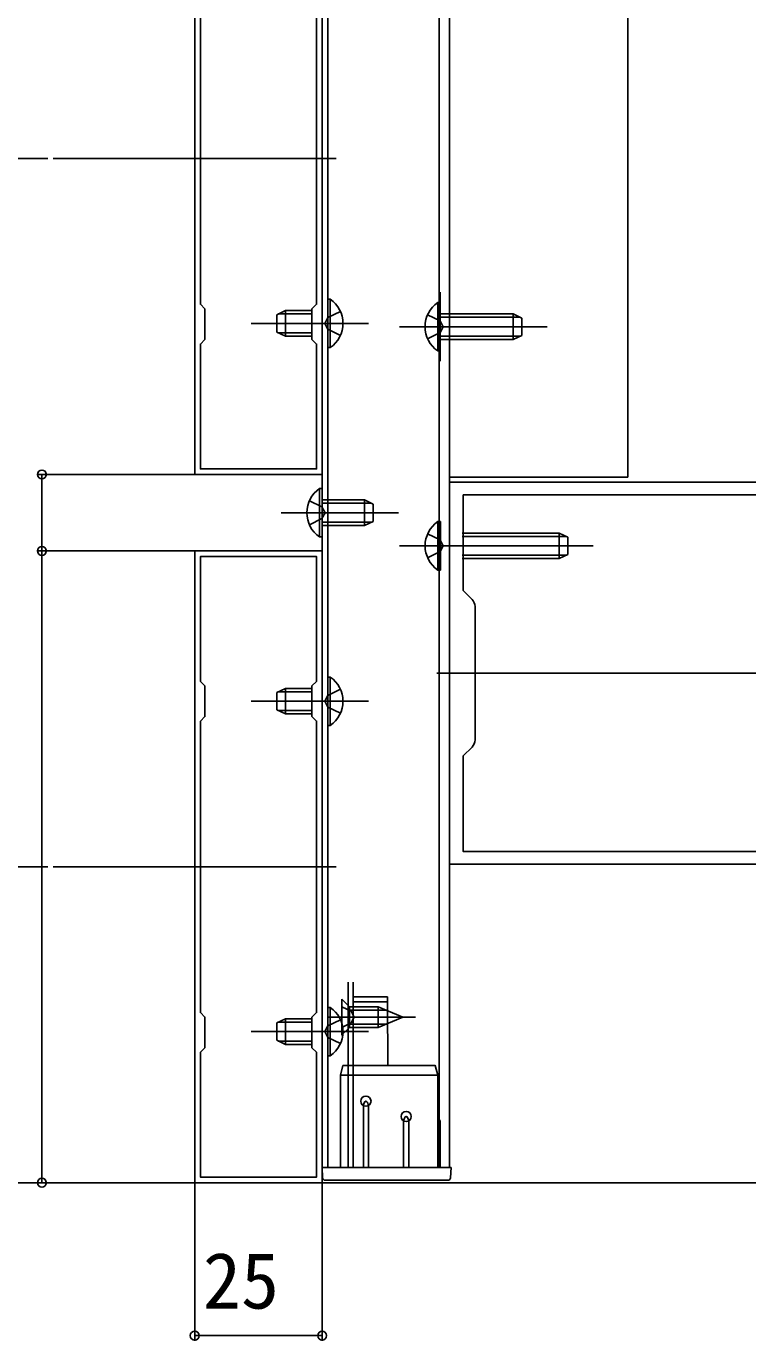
# Model space of a CAD drawing. Units: millimetres, scale not verified. Extents: x -875 to 875, y -1310 to 1300.
# Drawn here: x -416.1 to -274.5, y 143.3 to 401.2 of the extents above; entities that cross this region are included whole.
import ezdxf
from ezdxf.enums import TextEntityAlignment as Align

# ---------------------------------------------------------------- set-up
doc = ezdxf.new("R2010")
doc.units = ezdxf.units.MM
doc.header["$LTSCALE"] = 4
doc.header["$PDMODE"] = 32
doc.header["$PDSIZE"] = 2
for name, color, linetype in [('0-3_YKK_11', 7, 'Continuous'), ('0-4_YKK_12', 2, 'Continuous'), ('0-5_YKK_13', 4, 'Continuous'), ('0-7_YKK_D', 6, 'Continuous')]:
    doc.layers.add(name, color=color, linetype=linetype)
doc.styles.add('ＭＳ ゴシック', font='')
doc.styles.get('ＭＳ ゴシック').set_extended_font_data('MS Gothic')

msp = doc.modelspace()

# ---------------------------------------------------------------- linework, layer by layer
at = {"layer": '0-3_YKK_11'}
msp.add_line((-328, 261.188), (-328, 287.331), dxfattribs=at)
for points in [[(-383, 437.26), (-383, 313.26), (-358, 313.26), (-358, 437.26)], [(-381.9, 403.86), (-381.9, 346.659), (-381, 345.76), (-381, 339.76), (-381.9, 338.86), (-381.9, 314.36), (-359.1, 314.36), (-359.1, 338.86), (-360, 339.76), (-360, 345.76), (-359.1, 346.659), (-359.1, 403.86), (-360, 404.76), (-360, 410.76), (-359.1, 411.659), (-359.1, 436.16), (-381.9, 436.16), (-381.9, 411.659), (-381, 410.76), (-381, 404.76)], [(-233, 311.76), (-333, 311.76), (-333, 236.76), (-233, 236.76)], [(-383, 298.26), (-383, 174.26), (-358, 174.26), (-358, 298.26)], [(-381.9, 264.86), (-381.9, 207.659), (-381, 206.76), (-381, 200.76), (-381.9, 199.86), (-381.9, 175.36), (-359.1, 175.36), (-359.1, 199.86), (-360, 200.76), (-360, 206.76), (-359.1, 207.659), (-359.1, 264.86), (-360, 265.76), (-360, 271.76), (-359.1, 272.659), (-359.1, 297.16), (-381.9, 297.16), (-381.9, 272.659), (-381, 271.76), (-381, 265.76)]]:
    msp.add_lwpolyline(points, close=True, dxfattribs=at)
for points in [[(-328.586, 288.745), (-330.3, 290.46), (-330.3, 309.26), (-235.7, 309.26), (-235.7, 290.46), (-237.414, 288.745)], [(-235.7, 239.26), (-330.3, 239.26), (-330.3, 258.06), (-328.586, 259.774)]]:
    msp.add_lwpolyline(points, dxfattribs=at)
for centre, start, end in [((-330, 287.331), 360, 44.99999), ((-330, 261.188), 315.00001, 0)]:
    msp.add_arc(centre, 2, start, end, dxfattribs=at)
at = {"layer": '0-4_YKK_12'}
for p, q in [((-358.013, 576.26), (-358.013, 177.26)), ((-356.913, 177.26), (-356.913, 460.693)), ((-335.013, 460.693), (-335.013, 177.26)), ((-333, 177.26), (-333, 460.693)), ((-298.013, 312.76), (-298.013, 460.693)), ((-355.22, 375.26), (-410.808, 375.26)), ((-334.814, 349.049), (-334.814, 335.47)), ((-298.013, 312.76), (-333, 312.76)), ((-230.519, 274.26), (-335.507, 274.26)), ((-355.22, 236.26), (-410.808, 236.26)), ((-352.914, 177.26), (-352.914, 213.602)), ((-351.914, 177.26), (-351.914, 213.603)), ((-358.013, 177.26), (-333, 177.26))]:
    msp.add_line(p, q, dxfattribs=at)
at = {"layer": '0-5_YKK_13'}
for p, q in [((-356.913, 347.664), (-356.913, 340.414)), ((-356.913, 347.664), (-356.404, 347.664)), ((-356.404, 347.664), (-356.404, 340.414)), ((-335.323, 347.01), (-334.814, 347.01)), ((-334.814, 347.01), (-334.814, 337.51)), ((-365.213, 345.414), (-366.913, 344.614)), ((-366.913, 344.614), (-366.913, 341.214)), ((-366.603, 344.76), (-360.016, 344.76)), ((-360.016, 345.414), (-365.213, 345.414)), ((-365.213, 340.414), (-365.213, 345.414)), ((-356.913, 338.164), (-356.913, 345.414)), ((-356.404, 338.164), (-356.404, 345.414)), ((-334.814, 344.105), (-319.123, 344.105)), ((-318.814, 343.96), (-320.514, 344.76)), ((-318.814, 343.96), (-318.814, 340.56)), ((-348.913, 342.914), (-371.913, 342.914)), ((-365.213, 340.414), (-366.913, 341.214)), ((-366.603, 341.068), (-360.016, 341.068)), ((-342.814, 342.26), (-313.814, 342.26)), ((-318.814, 340.56), (-320.514, 339.76)), ((-365.213, 340.414), (-360.016, 340.414)), ((-356.913, 338.164), (-356.404, 338.164)), ((-334.814, 340.414), (-319.123, 340.414)), ((-334.814, 339.76), (-320.514, 339.76)), ((-358.522, 310.51), (-358.013, 310.51)), ((-358.013, 310.51), (-358.013, 301.01)), ((-358.013, 307.605), (-348.323, 307.605)), ((-348.013, 307.46), (-349.713, 308.26)), ((-348.013, 307.46), (-348.013, 304.06)), ((-366.013, 305.76), (-343.013, 305.76)), ((-358.013, 303.914), (-348.323, 303.914)), ((-358.013, 303.26), (-349.713, 303.26)), ((-348.013, 304.06), (-349.713, 303.26)), ((-335.309, 304.01), (-334.8, 304.01)), ((-334.8, 304.01), (-334.8, 294.51)), ((-342.8, 299.26), (-304.8, 299.26)), ((-330.5, 301.105), (-310.11, 301.105)), ((-309.8, 300.96), (-311.5, 301.76)), ((-309.8, 300.96), (-309.8, 297.56)), ((-330.5, 297.414), (-310.11, 297.414)), ((-330.5, 296.76), (-311.5, 296.76)), ((-309.8, 297.56), (-311.5, 296.76)), ((-356.913, 273.51), (-356.913, 266.26)), ((-356.913, 273.51), (-356.404, 273.51)), ((-356.404, 273.51), (-356.404, 266.26)), ((-365.213, 271.26), (-366.913, 270.46)), ((-360.016, 271.26), (-365.213, 271.26)), ((-365.213, 266.26), (-365.213, 271.26)), ((-356.913, 264.01), (-356.913, 271.26)), ((-356.404, 264.01), (-356.404, 271.26)), ((-348.913, 268.76), (-371.913, 268.76)), ((-366.913, 270.46), (-366.913, 267.06)), ((-366.603, 270.605), (-360.016, 270.605)), ((-365.213, 266.26), (-366.913, 267.06)), ((-366.603, 266.914), (-360.016, 266.914)), ((-365.213, 266.26), (-360.016, 266.26)), ((-356.913, 264.01), (-356.404, 264.01)), ((-354.164, 210.26), (-352.664, 208.76)), ((-345.205, 210.76), (-351.913, 210.76)), ((-351.913, 209.76), (-351.913, 210.76)), ((-351.913, 209.76), (-345.697, 209.76)), ((-351.913, 209.76), (-351.913, 197.26)), ((-345.197, 209.76), (-345.088, 197.26)), ((-365.213, 206.414), (-366.913, 205.614)), ((-360.016, 206.414), (-365.213, 206.414)), ((-365.213, 201.414), (-365.213, 206.414)), ((-356.913, 208.664), (-356.913, 201.414)), ((-356.913, 208.664), (-356.404, 208.664)), ((-356.913, 199.164), (-356.913, 206.414)), ((-356.664, 206.76), (-339.664, 206.76)), ((-356.404, 208.664), (-356.404, 201.414)), ((-356.404, 199.164), (-356.404, 206.414)), ((-352.664, 208.76), (-346.992, 208.76)), ((-352.664, 204.76), (-352.664, 208.76)), ((-352.664, 208.16), (-345.544, 208.16)), ((-342.164, 206.76), (-346.992, 204.76)), ((-348.913, 203.914), (-371.913, 203.914)), ((-366.913, 205.614), (-366.913, 202.214)), ((-366.603, 205.76), (-360.016, 205.76)), ((-352.664, 205.36), (-345.544, 205.36)), ((-352.664, 204.76), (-346.992, 204.76)), ((-365.213, 201.414), (-366.913, 202.214)), ((-366.603, 202.068), (-360.016, 202.068)), ((-365.213, 201.414), (-360.016, 201.414)), ((-356.913, 199.164), (-356.404, 199.164)), ((-353.913, 197.26), (-354.413, 195.393)), ((-353.913, 197.26), (-353.413, 197.26)), ((-353.413, 197.26), (-336.313, 197.26)), ((-354.413, 177.26), (-354.413, 195.393)), ((-353.413, 195.393), (-354.413, 195.393)), ((-336.313, 195.393), (-353.413, 195.393)), ((-335.313, 195.393), (-336.313, 195.393)), ((-335.313, 195.393), (-335.313, 177.26)), ((-349.913, 186.141), (-349.913, 189.141)), ((-348.913, 186.141), (-348.913, 189.141)), ((-349.913, 186.141), (-349.913, 177.26)), ((-348.913, 186.141), (-348.913, 177.26)), ((-342.013, 186.141), (-342.013, 177.26)), ((-341.013, 186.141), (-341.013, 177.26)), ((-334.866, 186.365), (-335.313, 187.26)), ((-334.813, 177.26), (-334.813, 186.141)), ((-358.013, 177.26), (-354.518, 177.26)), ((-357.907, 175.233), (-358.013, 177.26)), ((-333.212, 177.26), (-354.518, 177.26)), ((-333.212, 177.26), (-332.713, 177.26)), ((-332.713, 177.26), (-332.819, 175.233)), ((-354.412, 174.76), (-357.407, 174.76)), ((-333.318, 174.76), (-354.412, 174.76))]:
    msp.add_line(p, q, dxfattribs=at)
for points in [[(-335.323, 347.01), (-335.323, 337.51), (-334.814, 337.51)], [(-354.413, 345.264), (-356.883, 344.059), (-357.492, 342.914)], [(-337.314, 344.61), (-334.843, 343.405), (-334.234, 342.26)], [(-334.814, 344.76), (-320.514, 344.76), (-320.514, 339.76)], [(-354.413, 340.564), (-356.883, 341.769), (-357.492, 342.914)], [(-337.314, 339.91), (-334.843, 341.115), (-334.234, 342.26)], [(-358.522, 310.51), (-358.522, 301.01), (-358.013, 301.01)], [(-360.513, 308.11), (-358.043, 306.905), (-357.434, 305.76)], [(-358.013, 308.26), (-349.713, 308.26), (-349.713, 303.26)], [(-360.513, 303.41), (-358.043, 304.615), (-357.434, 305.76)], [(-335.309, 304.01), (-335.309, 294.51), (-334.8, 294.51)], [(-337.3, 301.61), (-334.83, 300.405), (-334.221, 299.26)], [(-337.3, 296.91), (-334.83, 298.115), (-334.221, 299.26)], [(-330.5, 301.76), (-311.5, 301.76), (-311.5, 296.76)], [(-354.413, 271.11), (-356.883, 269.905), (-357.492, 268.76)], [(-354.413, 266.41), (-356.883, 267.615), (-357.492, 268.76)], [(-354.164, 210.26), (-354.164, 203.26), (-352.664, 204.76), (-352.664, 208.76)], [(-345.697, 209.76), (-345.197, 209.76), (-345.205, 210.76)], [(-354.164, 208.81), (-352.308, 207.905), (-351.699, 206.76)], [(-354.164, 204.71), (-352.308, 205.615), (-351.699, 206.76)], [(-342.164, 206.76), (-346.992, 208.76), (-346.992, 204.76)], [(-354.413, 206.264), (-356.883, 205.059), (-357.492, 203.914)], [(-354.413, 201.564), (-356.883, 202.769), (-357.492, 203.914)], [(-336.313, 197.26), (-335.813, 197.26), (-335.313, 195.393)]]:
    msp.add_lwpolyline(points, dxfattribs=at)
for centre, radius, start, end in [((-359.687, 342.914), 5.774, 304.65097, 55.34903), ((-332.04, 342.26), 5.774, 124.65097, 235.34903), ((-355.239, 305.76), 5.774, 124.65097, 235.34903), ((-332.026, 299.26), 5.774, 124.65097, 235.34903), ((-359.687, 268.76), 5.774, 304.65097, 55.34903), ((-359.687, 203.914), 5.774, 304.65097, 55.34903), ((-335.313, 186.141), 0.5, 0, 26.56505), ((-357.407, 175.26), 0.5, 183, 270), ((-333.318, 175.26), 0.5, 270, 357)]:
    msp.add_arc(centre, radius, start, end, dxfattribs=at)
for centre in [(-349.413, 189.141), (-341.513, 186.141)]:
    msp.add_ellipse(centre, major_axis=(0, 1.118), ratio=0.447214, start_param=4.712389, end_param=7.8539816, dxfattribs=at)
for p in [(-349.413, 190.26), (-341.513, 187.26)]:
    msp.add_point(p, dxfattribs=at)
at = {"layer": '0-7_YKK_D'}
for p, q in [((-411.808, 375.26), (-444, 375.26)), ((-383, 313.26), (-414, 313.26)), ((-413, 313.26), (-413, 298.26)), ((-383, 298.26), (-414, 298.26)), ((-383, 298.26), (-414, 298.26)), ((-413, 174.26), (-413, 298.26)), ((-411.808, 236.26), (-444, 236.26)), ((-383, 174.26), (-564, 174.26)), ((-383, 174.26), (-414, 174.26)), ((-383, 174.26), (-383, 143.26)), ((-358, 174.26), (-117, 174.26)), ((-358, 174.058), (-358, 143.26)), ((-383, 144.26), (-358, 144.26))]:
    msp.add_line(p, q, dxfattribs=at)
for centre in [(-413, 313.26), (-413, 298.26), (-413, 298.26), (-413, 174.26), (-383, 144.26), (-358, 144.26)]:
    msp.add_circle(centre, 0.875, dxfattribs=at)

# ---------------------------------------------------------------- texts
at = {"layer": '0-7_YKK_D', "style": 'ＭＳ ゴシック'}
msp.add_text('25', height=11, dxfattribs=at).set_placement((-381.409, 146.26), align=Align.BOTTOM_LEFT)

doc.saveas('drawing.dxf')
